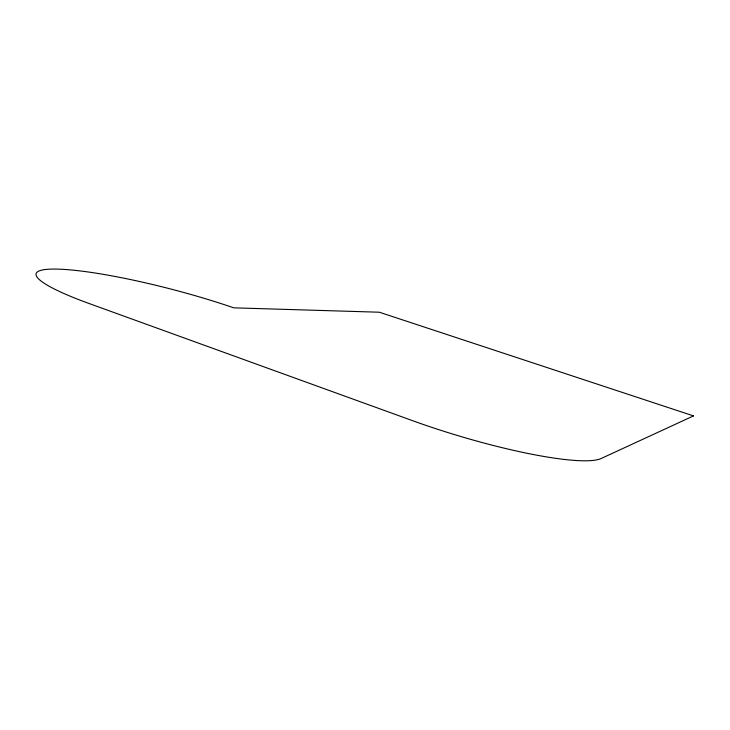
<?xml version="1.0" encoding="UTF-8"?>
<svg xmlns="http://www.w3.org/2000/svg" width="730" height="730" viewBox="0 0 730 730"><rect width="100%" height="100%" fill="white"/><g stroke="black" fill="none" stroke-linecap="round" stroke-linejoin="round"><path stroke-width="1.09" d="M693.5 415.899L601.246 458.467A145.918 23.433 16.7 0 1 412.195 420.535L88.969 303.47A133.718 18.825 14.5 0 1 58.072 269.133A133.718 18.825 14.5 0 1 233.737 307.832L379.345 312.221L693.5 415.899"/></g></svg>
